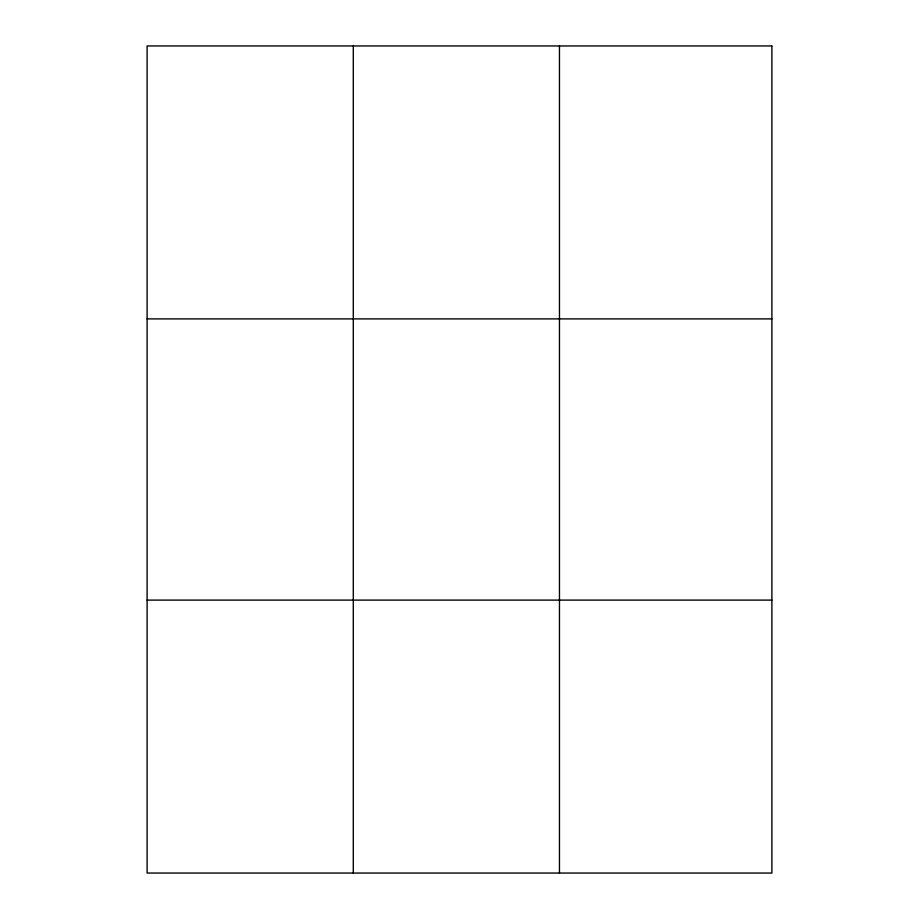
<?xml version="1.0" encoding="UTF-8"?>
<svg xmlns="http://www.w3.org/2000/svg" width="919" height="919" viewBox="0 0 919 919"><rect width="100%" height="100%" fill="white"/><g stroke="black" fill="none" stroke-linecap="round" stroke-linejoin="round"><path stroke-width="1.38" d="M353.287 45.95L353.287 873.05M559.464 45.95L559.464 873.05M147.109 318.893L771.891 318.893M147.109 600.107L771.891 600.107M771.891 45.95L771.891 873.05L147.109 873.05L147.109 45.95L771.891 45.95"/></g></svg>
